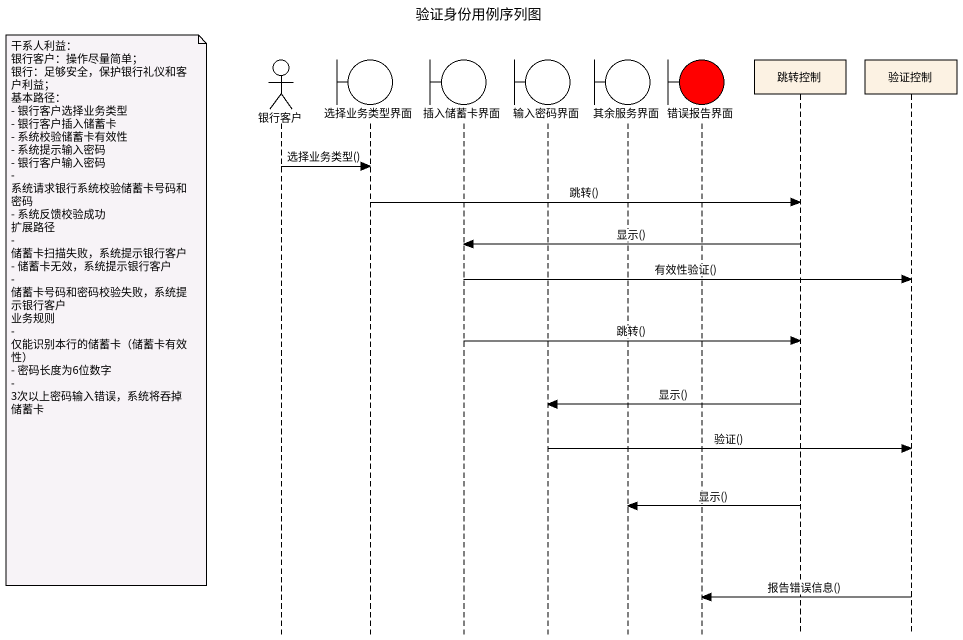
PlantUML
@startuml
title 验证身份用例序列图
hide footbox
actor 银行客户
boundary 选择业务类型界面
boundary 插入储蓄卡界面
boundary 输入密码界面
boundary 其余服务界面
boundary 错误报告界面 #FF0000
participant 跳转控制
participant 验证控制

银行客户 -> 选择业务类型界面 : 选择业务类型()
选择业务类型界面 -> 跳转控制 : 跳转()
跳转控制 -> 插入储蓄卡界面 : 显示()
插入储蓄卡界面 -> 验证控制 : 有效性验证()
note left of 银行客户
  干系人利益：
  银行客户：操作尽量简单；
  银行：足够安全，保护银行礼仪和客户利益；
  基本路径：
  - 银行客户选择业务类型
  - 银行客户插入储蓄卡
  - 系统校验储蓄卡有效性
  - 系统提示输入密码
  - 银行客户输入密码
  - 系统请求银行系统校验储蓄卡号码和密码
  - 系统反馈校验成功
  扩展路径
  - 储蓄卡扫描失败，系统提示银行客户
  - 储蓄卡无效，系统提示银行客户
  - 储蓄卡号码和密码校验失败，系统提示银行客户
  业务规则
  - 仅能识别本行的储蓄卡（储蓄卡有效性）
  - 密码长度为6位数字
  - 3次以上密码输入错误，系统将吞掉储蓄卡
end note
插入储蓄卡界面 -> 跳转控制 : 跳转()
跳转控制 -> 输入密码界面 : 显示()
输入密码界面 -> 验证控制 : 验证()
跳转控制 -> 其余服务界面 : 显示()
验证控制 -> 错误报告界面 : 报告错误信息()
@enduml
